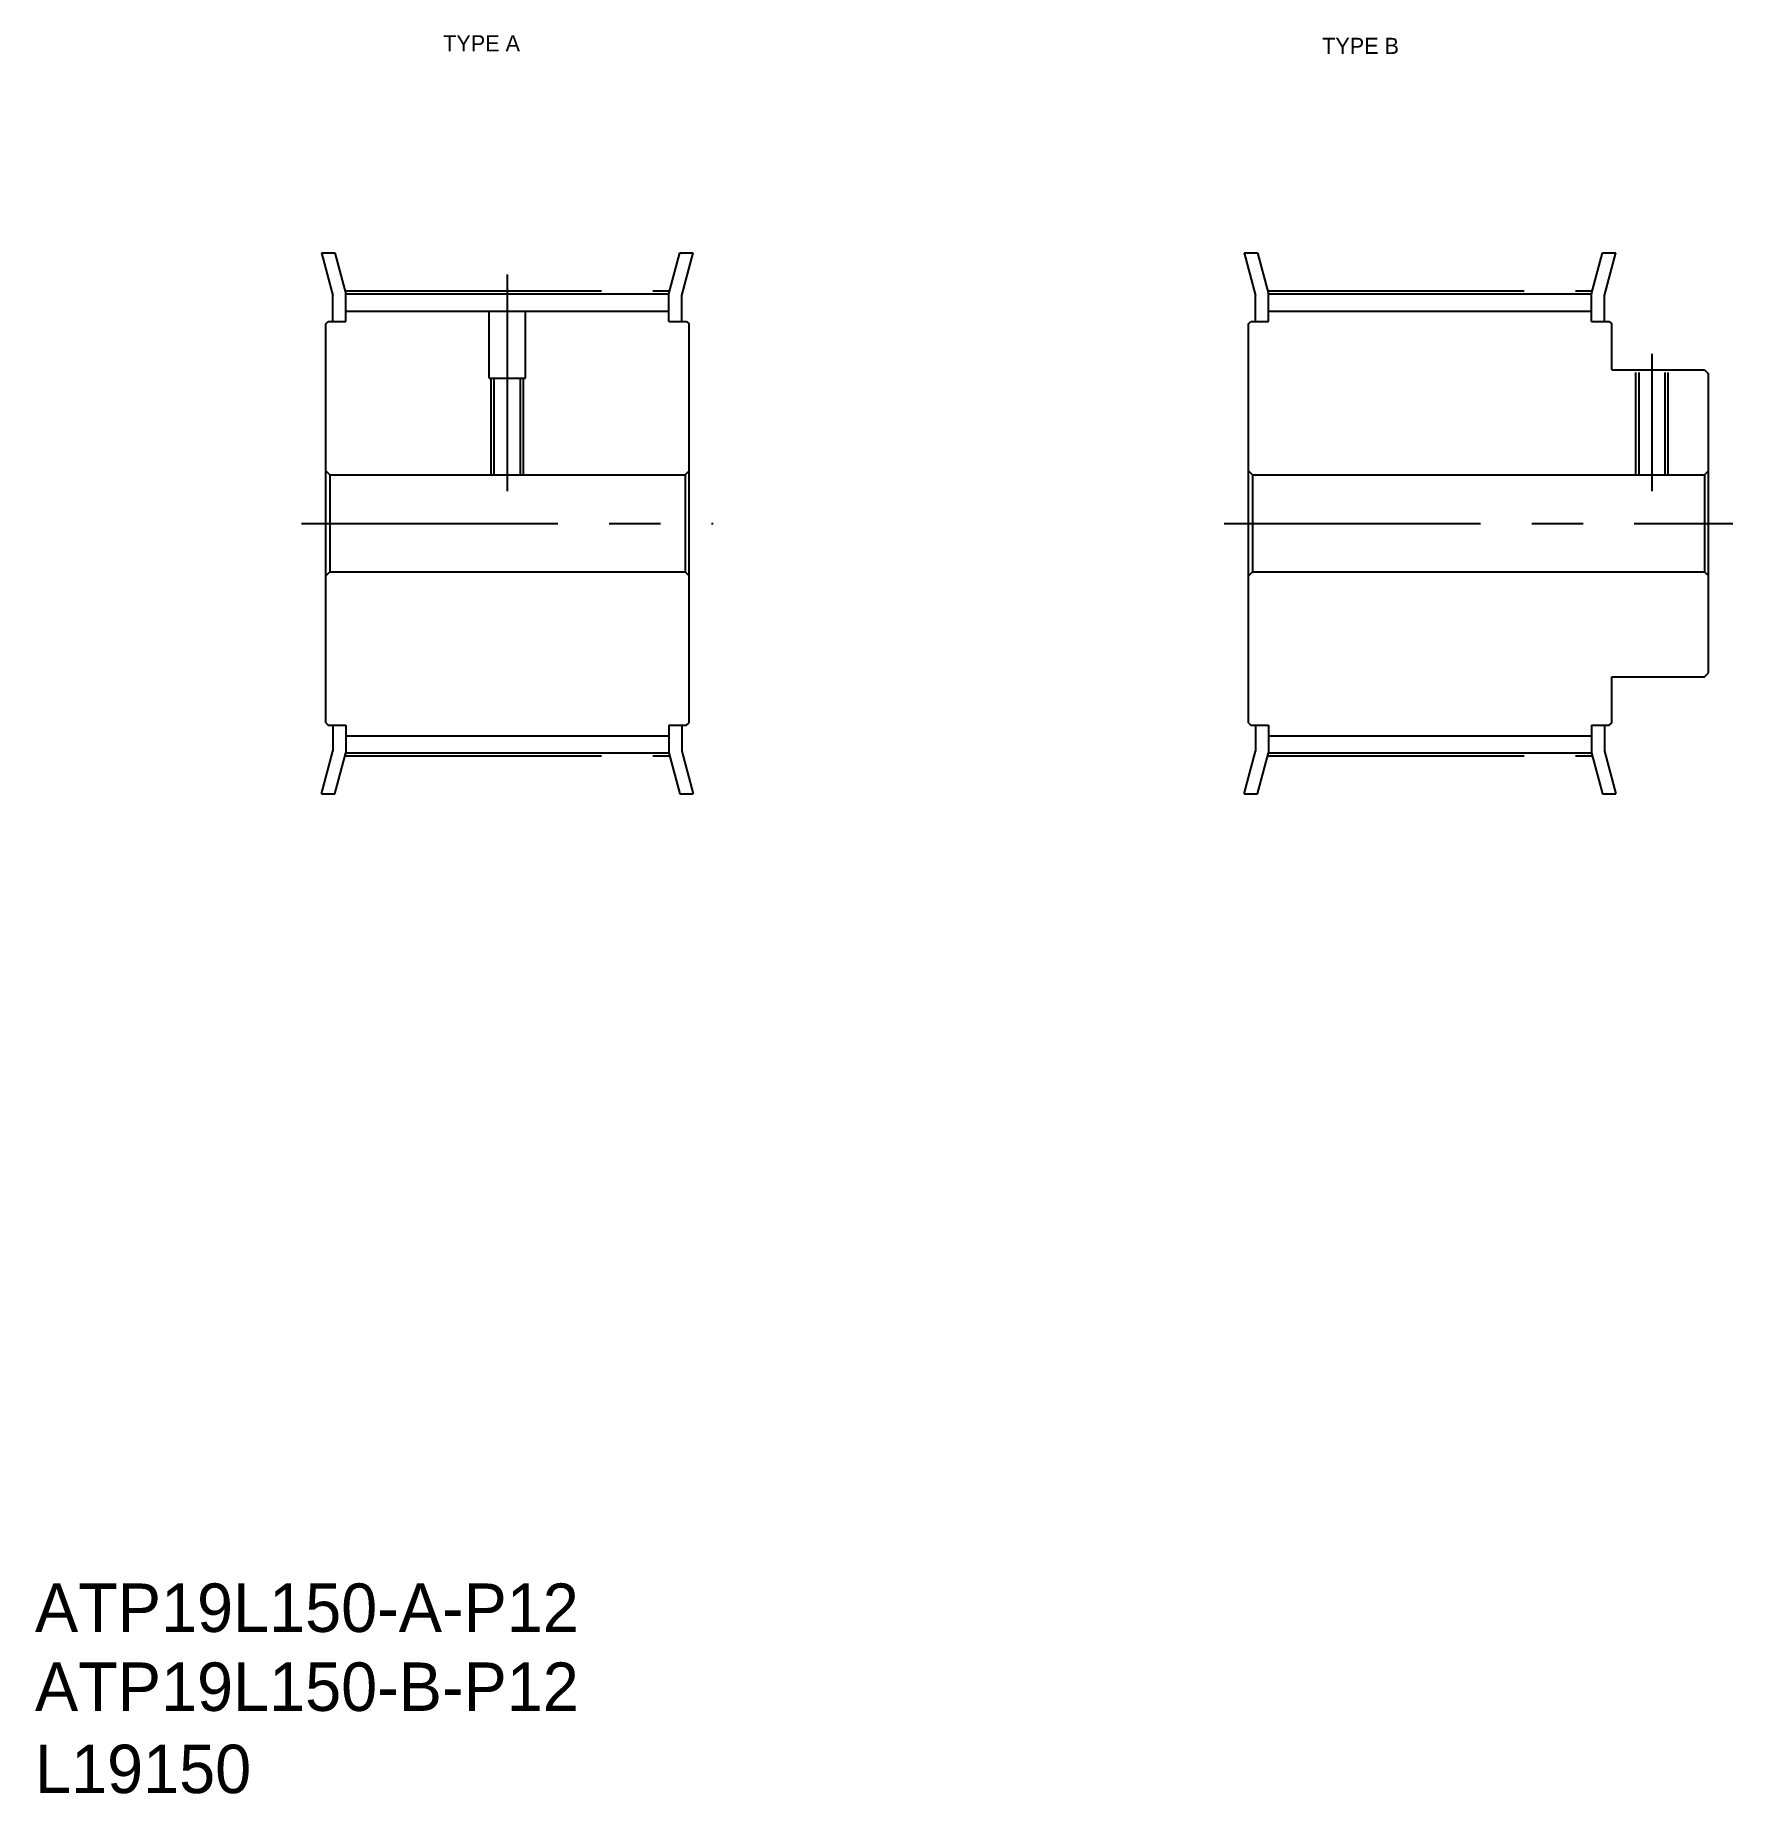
# Model space of a CAD drawing. Extents: x -286 to -76, y -61 to 157.
import ezdxf

# ---------------------------------------------------------------- set-up
doc = ezdxf.new("R2010")
doc.units = 0
doc.linetypes.add('CENTER', pattern=[50.8, 31.75, -6.35, 6.35, -6.35])
doc.linetypes.add('DASHED', pattern=[19.05, 12.7, -6.35])
doc.layers.get('0').update_dxf_attribs({"linetype": 'CONTINUOUS'})
doc.layers.add('CENTER', color=1, linetype='CENTER')

msp = doc.modelspace()

# ---------------------------------------------------------------- linework, layer by layer
for p, q in [((-250.5, 129.92), (-249.09, 124.63)), ((-250.5, 129.92), (-248.85, 129.92)), ((-248.85, 129.92), (-247.49, 124.84)), ((-207.49, 124.84), (-206.12, 129.92)), ((-206.12, 129.92), (-204.47, 129.92)), ((-205.89, 124.63), (-204.47, 129.92)), ((-136.24, 129.92), (-134.82, 124.63)), ((-136.24, 129.92), (-134.58, 129.92)), ((-134.58, 129.92), (-133.22, 124.84)), ((-93.22, 124.84), (-91.86, 129.92)), ((-91.86, 129.92), (-90.2, 129.92)), ((-91.62, 124.63), (-90.2, 129.92)), ((-249.09, 121.42), (-249.09, 124.63)), ((-247.49, 124.84), (-207.49, 124.84)), ((-247.49, 121.42), (-247.49, 124.84)), ((-207.49, 121.42), (-207.49, 124.84)), ((-205.89, 121.42), (-205.89, 124.63)), ((-134.82, 121.42), (-134.82, 124.63)), ((-133.22, 124.84), (-93.22, 124.84)), ((-133.22, 121.42), (-133.22, 124.84)), ((-93.22, 121.42), (-93.22, 124.84)), ((-91.62, 121.42), (-91.62, 124.63)), ((-247.49, 122.71), (-207.49, 122.71)), ((-133.22, 122.71), (-93.22, 122.71)), ((-249.99, 121.12), (-249.69, 121.42)), ((-249.99, 71.72), (-249.99, 121.12)), ((-249.69, 121.42), (-247.49, 121.42)), ((-207.49, 121.42), (-205.29, 121.42)), ((-205.29, 121.42), (-204.99, 121.12)), ((-204.99, 71.72), (-204.99, 121.12)), ((-135.72, 121.12), (-135.42, 121.42)), ((-135.72, 71.72), (-135.72, 121.12)), ((-135.42, 121.42), (-133.22, 121.42)), ((-93.22, 121.42), (-91.02, 121.42)), ((-91.02, 121.42), (-90.72, 121.12)), ((-90.72, 115.42), (-90.72, 121.12)), ((-90.72, 115.42), (-79.22, 115.42)), ((-79.22, 115.42), (-78.72, 114.92)), ((-78.72, 77.92), (-78.72, 114.92)), ((-249.99, 102.92), (-249.49, 102.42)), ((-249.49, 102.42), (-249.49, 90.42)), ((-249.49, 102.42), (-205.49, 102.42)), ((-204.99, 102.92), (-205.49, 102.42)), ((-205.49, 102.42), (-205.49, 90.42)), ((-135.72, 102.92), (-135.22, 102.42)), ((-135.22, 102.42), (-79.22, 102.42)), ((-135.22, 102.42), (-135.22, 90.42)), ((-79.22, 102.42), (-78.72, 102.92)), ((-79.22, 102.42), (-79.22, 90.42)), ((-249.99, 89.92), (-249.49, 90.42)), ((-249.49, 90.42), (-205.49, 90.42)), ((-204.99, 89.92), (-205.49, 90.42)), ((-135.72, 89.92), (-135.22, 90.42)), ((-135.22, 90.42), (-79.22, 90.42)), ((-79.22, 90.42), (-78.72, 89.92)), ((-90.72, 71.72), (-90.72, 77.42)), ((-90.72, 77.42), (-79.22, 77.42)), ((-79.22, 77.42), (-78.72, 77.92)), ((-249.99, 71.72), (-249.69, 71.42)), ((-249.69, 71.42), (-247.49, 71.42)), ((-249.09, 71.42), (-249.09, 68.21)), ((-247.49, 71.42), (-247.49, 68)), ((-247.49, 70.13), (-207.49, 70.13)), ((-207.49, 71.42), (-205.29, 71.42)), ((-207.49, 71.42), (-207.49, 68)), ((-205.89, 71.42), (-205.89, 68.21)), ((-205.29, 71.42), (-204.99, 71.72)), ((-135.72, 71.72), (-135.42, 71.42)), ((-135.42, 71.42), (-133.22, 71.42)), ((-134.82, 71.42), (-134.82, 68.21)), ((-133.22, 71.42), (-133.22, 68)), ((-133.22, 70.13), (-93.22, 70.13)), ((-93.22, 71.42), (-93.22, 68)), ((-93.22, 71.42), (-91.02, 71.42)), ((-91.62, 71.42), (-91.62, 68.21)), ((-91.02, 71.42), (-90.72, 71.72)), ((-250.5, 62.92), (-249.09, 68.21)), ((-248.85, 62.92), (-247.49, 68)), ((-247.49, 68), (-207.49, 68)), ((-207.49, 68), (-206.12, 62.92)), ((-205.89, 68.21), (-204.47, 62.92)), ((-136.24, 62.92), (-134.82, 68.21)), ((-134.58, 62.92), (-133.22, 68)), ((-133.22, 68), (-93.22, 68)), ((-93.22, 68), (-91.86, 62.92)), ((-91.62, 68.21), (-90.2, 62.92)), ((-250.5, 62.92), (-248.85, 62.92)), ((-206.12, 62.92), (-204.47, 62.92)), ((-136.24, 62.92), (-134.58, 62.92)), ((-91.86, 62.92), (-90.2, 62.92))]:
    msp.add_line(p, q)
at = {"color": 3, "linetype": 'DASHED'}
for p, q in [((-229.74, 114.42), (-229.74, 122.71)), ((-225.24, 114.42), (-225.24, 122.71)), ((-87.72, 102.42), (-87.72, 115.42)), ((-87.34, 102.42), (-87.34, 115.42)), ((-84.1, 102.42), (-84.1, 115.42)), ((-83.72, 102.42), (-83.72, 115.42)), ((-229.74, 114.42), (-225.24, 114.42)), ((-229.49, 102.42), (-229.49, 114.42)), ((-229.11, 102.42), (-229.11, 114.42)), ((-225.87, 102.42), (-225.87, 114.42)), ((-225.49, 102.42), (-225.49, 114.42))]:
    msp.add_line(p, q, dxfattribs=at)
at = {"layer": 'CENTER', "color": 1, "linetype": 'CENTER'}
for p, q in [((-227.49, 100.42), (-227.49, 127.23)), ((-247.59, 125.23), (-207.38, 125.23)), ((-133.32, 125.23), (-93.12, 125.23)), ((-85.72, 100.42), (-85.72, 117.42)), ((-252.99, 96.42), (-201.99, 96.42)), ((-138.72, 96.42), (-75.72, 96.42)), ((-247.59, 67.62), (-207.38, 67.62)), ((-133.32, 67.62), (-93.12, 67.62))]:
    msp.add_line(p, q, dxfattribs=at)

# ---------------------------------------------------------------- texts
for s, p in [('TYPE A', (-235.44, 154.87)), ('TYPE B', (-126.58, 154.55))]:
    msp.add_text(s, height=2).set_placement(p)
at = {"color": 7, "linetype": 'CONTINUOUS'}
for s, p in [('ATP19L150-A-P12', (-285.99, -40.85)), ('ATP19L150-B-P12', (-285.99, -50.63)), ('L19150', (-285.99, -60.81))]:
    msp.add_text(s, height=6, dxfattribs=at).set_placement(p)

doc.saveas('drawing.dxf')
